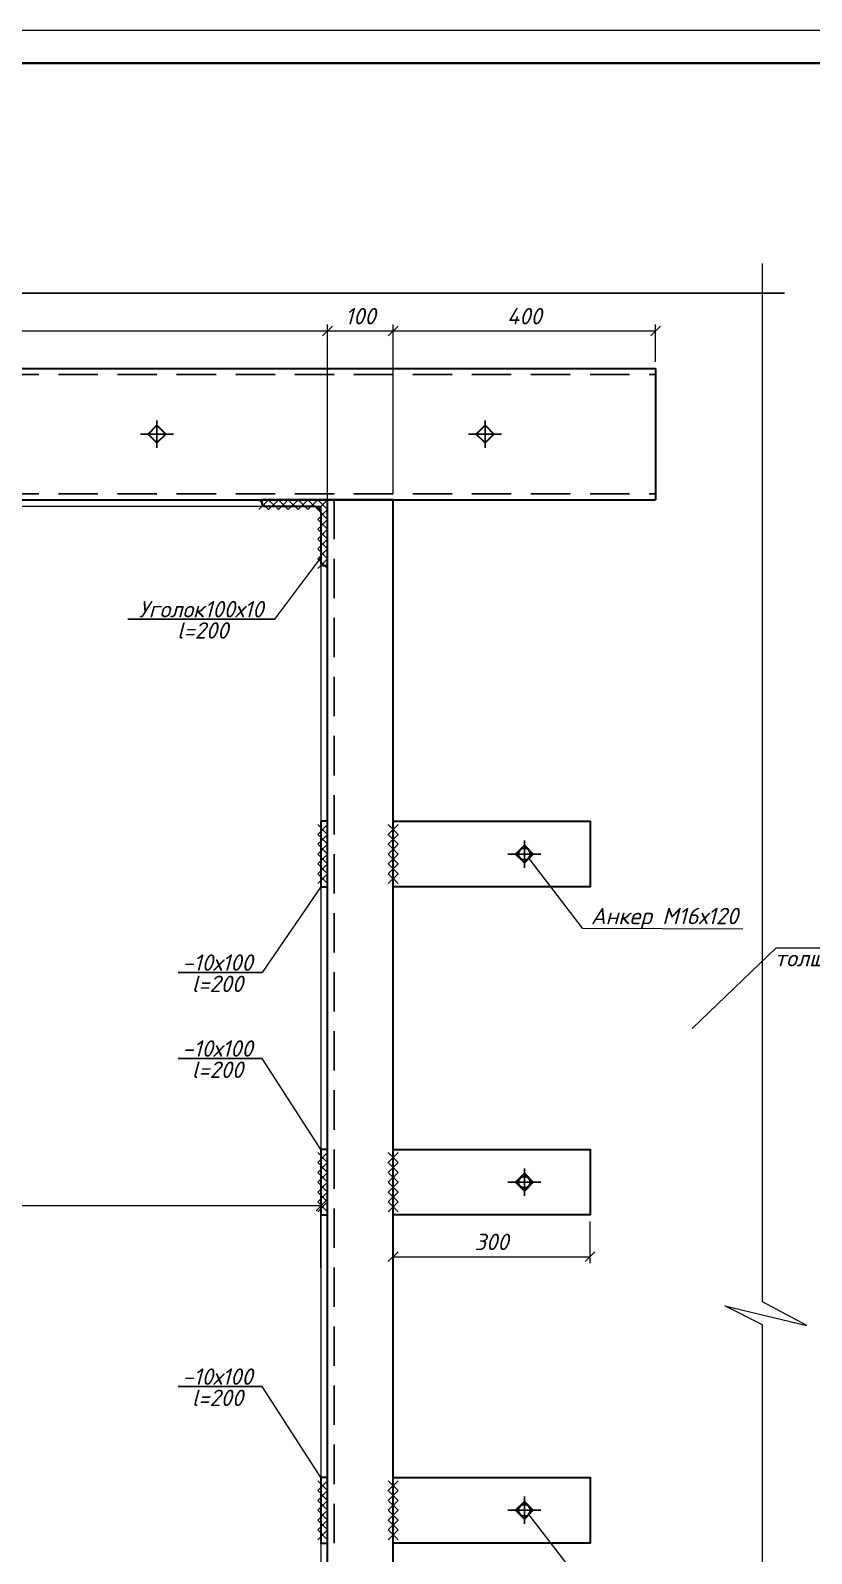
# Model space of a CAD drawing. Header units: millimetres. Extents: x 10124 to 8132345, y -95635 to 1386204.
# Drawn here: x 162475 to 163665, y 27739 to 30060 of the extents above; entities that cross this region are included whole.
import ezdxf

# ---------------------------------------------------------------- set-up
doc = ezdxf.new("R2010")
doc.units = ezdxf.units.MM
doc.linetypes.add('Пунктир 2мм', pattern=[3, 2, -1])
doc.layers.get('DEFPOINTS').update_dxf_attribs({"color": 1})
doc.layers.add('013', color=7, linetype='Continuous', lineweight=13)
doc.layers.add('030', color=7, linetype='Continuous', lineweight=30)
doc.styles.add('10', font='isocpeui.ttf', dxfattribs={"height": 25})
doc.styles.add('GOST', font='isocpeur.TTF')
doc.dimstyles.new('10', dxfattribs={"dimtxt": 37.5, "dimasz": 15, "dimexe": 10, "dimexo": 10, "dimgap": 10, "dimtad": 1, "dimtxsty": '10', "dimblk": 'OBLIQUE', "dimcen": 2.5, "dimadec": 0, "dimazin": 0, "dimtfac": 1, "dimtmove": 0, "dimatfit": 3, "dimfxl": 1, "dimlwd": 15, "dimlwe": 15, "dimarcsym": 0})

# ---------------------------------------------------------------- blocks, each defined once
blk = doc.blocks.new('*U16')
at = {"color": 44, "lineweight": 20, "ltscale": 10}
blk.add_line((594, 420), (0, 420), dxfattribs=at)
at = {"color": 137, "lineweight": 35, "ltscale": 10}
blk.add_line((589, 415), (20, 415), dxfattribs=at)
at = {"color": 44, "lineweight": 13, "style": 'GOST', "oblique": 10, "width": 0.8}
for tag in ['ФОРМАТВЕРТ', 'ФОРМАТГОРИЗ']:
    blk.add_attdef(tag, (542.98, 1.6), '', height=2, dxfattribs=at)
blk = doc.blocks.new('_OBLIQUE')
at = {"color": 0, "linetype": 'ByBlock'}
blk.add_line((-0.5, -0.5), (0.5, 0.5), dxfattribs=at)
blk = doc.blocks.new('*D505')
at = {"color": 0, "lineweight": 15, "ltscale": 100, "transparency": 16777216}
for p, q in [((160407.8, 29165), (160407.8, 29612.3)), ((160407.8, 29602.3), (162927.8, 29602.3)), ((162927.8, 29355), (162927.8, 29612.3))]:
    blk.add_line(p, q, dxfattribs=at)
at = {"layer": 'DEFPOINTS', "color": 0, "ltscale": 100, "transparency": 16777216}
for p in [(162927.8, 29602.3), (162927.8, 29345), (160407.8, 29155)]:
    blk.add_point(p, dxfattribs=at)
at = {"color": 0, "lineweight": 15, "ltscale": 100, "transparency": 16777216, "xscale": 15, "yscale": 15, "zscale": 15, "rotation": 180}
blk.add_blockref('_OBLIQUE', (160407.8, 29602.3), dxfattribs=at)
at = {"color": 0, "lineweight": 15, "ltscale": 100, "transparency": 16777216, "xscale": 15, "yscale": 15, "zscale": 15}
blk.add_blockref('_OBLIQUE', (162927.8, 29602.3), dxfattribs=at)
at = {"color": 0, "ltscale": 100, "transparency": 16777216, "insert": (161667.8, 29624.8), "char_height": 25, "attachment_point": 5, "style": '10'}
blk.add_mtext('2520', dxfattribs=at)
blk = doc.blocks.new('*D528')
at = {"color": 0, "lineweight": 15, "ltscale": 100, "transparency": 16777216}
for p, q in [((162927.8, 29165), (162927.8, 29612.3)), ((162927.8, 29602.3), (163027.8, 29602.3)), ((163027.8, 29355), (163027.8, 29612.3))]:
    blk.add_line(p, q, dxfattribs=at)
at = {"layer": 'DEFPOINTS', "color": 0, "ltscale": 100, "transparency": 16777216}
for p in [(163027.8, 29602.3), (163027.8, 29345), (162927.8, 29155)]:
    blk.add_point(p, dxfattribs=at)
at = {"color": 0, "lineweight": 15, "ltscale": 100, "transparency": 16777216, "xscale": 15, "yscale": 15, "zscale": 15, "rotation": 180}
blk.add_blockref('_OBLIQUE', (162927.8, 29602.3), dxfattribs=at)
at = {"color": 0, "lineweight": 15, "ltscale": 100, "transparency": 16777216, "xscale": 15, "yscale": 15, "zscale": 15}
blk.add_blockref('_OBLIQUE', (163027.8, 29602.3), dxfattribs=at)
at = {"color": 0, "ltscale": 100, "transparency": 16777216, "insert": (162977.8, 29624.8), "char_height": 25, "attachment_point": 5, "style": '10'}
blk.add_mtext('100', dxfattribs=at)
blk = doc.blocks.new('*D524')
at = {"color": 0, "lineweight": 15, "ltscale": 100, "transparency": 16777216}
for p, q in [((160417.8, 28174.8), (160417.8, 28278.9)), ((162917.8, 28174.8), (162917.8, 28278.9)), ((162917.8, 28268.9), (160417.8, 28268.9))]:
    blk.add_line(p, q, dxfattribs=at)
at = {"layer": 'DEFPOINTS', "color": 0, "ltscale": 100, "transparency": 16777216}
for p in [(160417.8, 28268.9), (160417.8, 28164.8), (162917.8, 28164.8)]:
    blk.add_point(p, dxfattribs=at)
at = {"color": 0, "lineweight": 15, "ltscale": 100, "transparency": 16777216, "xscale": 15, "yscale": 15, "zscale": 15, "rotation": 180}
blk.add_blockref('_OBLIQUE', (160417.8, 28268.9), dxfattribs=at)
at = {"color": 0, "lineweight": 15, "ltscale": 100, "transparency": 16777216, "xscale": 15, "yscale": 15, "zscale": 15}
blk.add_blockref('_OBLIQUE', (162917.8, 28268.9), dxfattribs=at)
at = {"color": 0, "ltscale": 100, "transparency": 16777216, "insert": (161319.5, 28291.4), "char_height": 25, "width": 61.42, "attachment_point": 5, "style": '10'}
blk.add_mtext('2500*', dxfattribs=at)
blk = doc.blocks.new('*D512')
at = {"color": 0, "lineweight": 15, "ltscale": 100, "transparency": 16777216}
for p, q in [((163027.8, 28245), (163027.8, 28181.5)), ((163327.8, 28245), (163327.8, 28181.5)), ((163027.8, 28191.5), (163327.8, 28191.5))]:
    blk.add_line(p, q, dxfattribs=at)
at = {"layer": 'DEFPOINTS', "color": 0, "ltscale": 100, "transparency": 16777216}
for p in [(163027.8, 28255), (163327.8, 28255), (163327.8, 28191.5)]:
    blk.add_point(p, dxfattribs=at)
at = {"color": 0, "lineweight": 15, "ltscale": 100, "transparency": 16777216, "xscale": 15, "yscale": 15, "zscale": 15, "rotation": 180}
blk.add_blockref('_OBLIQUE', (163027.8, 28191.5), dxfattribs=at)
at = {"color": 0, "lineweight": 15, "ltscale": 100, "transparency": 16777216, "xscale": 15, "yscale": 15, "zscale": 15}
blk.add_blockref('_OBLIQUE', (163327.8, 28191.5), dxfattribs=at)
at = {"color": 0, "ltscale": 100, "transparency": 16777216, "insert": (163177.8, 28214), "char_height": 25, "attachment_point": 5, "style": '10'}
blk.add_mtext('300', dxfattribs=at)
blk = doc.blocks.new('*U386')
blk.add_lwpolyline([(-28.3, 71.7), (-22.3, 71.7, -0.414214), (-18.3, 67.7), (-18.3, -6.3, 0.414214), (-6.3, -18.3), (67.7, -18.3, -0.414214), (71.7, -22.3), (71.7, -28.3), (-28.3, -28.3)], format="xyb", close=True)
blk = doc.blocks.new('*D546')
at = {"layer": '013', "color": 0, "lineweight": 15, "ltscale": 100, "transparency": 16777216}
for p, q in [((163027.8, 29355), (163027.8, 29612.3)), ((163027.8, 29602.3), (163427.8, 29602.3)), ((163427.8, 29555), (163427.8, 29612.3))]:
    blk.add_line(p, q, dxfattribs=at)
at = {"layer": 'DEFPOINTS', "color": 0, "ltscale": 100, "transparency": 16777216}
for p in [(163427.8, 29602.3), (163427.8, 29545), (163027.8, 29345)]:
    blk.add_point(p, dxfattribs=at)
at = {"layer": '013', "color": 0, "lineweight": 15, "ltscale": 100, "transparency": 16777216, "xscale": 15, "yscale": 15, "zscale": 15, "rotation": 180}
blk.add_blockref('_OBLIQUE', (163027.8, 29602.3), dxfattribs=at)
at = {"layer": '013', "color": 0, "lineweight": 15, "ltscale": 100, "transparency": 16777216, "xscale": 15, "yscale": 15, "zscale": 15}
blk.add_blockref('_OBLIQUE', (163427.8, 29602.3), dxfattribs=at)
at = {"layer": '013', "color": 0, "ltscale": 100, "transparency": 16777216, "insert": (163227.8, 29624.8), "char_height": 25, "attachment_point": 5, "style": '10'}
blk.add_mtext('400', dxfattribs=at)

msp = doc.modelspace()

# ---------------------------------------------------------------- linework, layer by layer
at = {"ltscale": 100}
for p, q in [((159917.887, 29660.124), (163624.201, 29660.124)), ((162667.838, 29424.181), (162667.838, 29465.91)), ((163167.838, 29424.181), (163167.838, 29465.91)), ((162642.781, 29445.045), (162692.895, 29445.045)), ((163142.781, 29445.045), (163192.895, 29445.045)), ((162837.838, 29330.045), (162822.838, 29345.045)), ((162822.838, 29330.045), (162837.838, 29345.045)), ((162852.838, 29330.045), (162837.838, 29345.045)), ((162837.838, 29330.045), (162852.838, 29345.045)), ((162867.838, 29330.045), (162852.838, 29345.045)), ((162852.838, 29330.045), (162867.838, 29345.045)), ((162882.838, 29330.045), (162867.838, 29345.045)), ((162867.838, 29330.045), (162882.838, 29345.045)), ((162897.838, 29330.045), (162882.838, 29345.045)), ((162882.838, 29330.045), (162897.838, 29345.045)), ((162912.838, 29330.045), (162897.838, 29345.045)), ((162897.838, 29330.045), (162912.838, 29345.045)), ((162927.838, 29330.045), (162912.838, 29345.045)), ((162912.838, 29330.045), (162927.838, 29345.045)), ((162927.838, 29315.045), (162912.838, 29330.045)), ((162912.838, 29315.045), (162927.838, 29330.045)), ((162927.838, 29300.045), (162912.838, 29315.045)), ((162912.838, 29300.045), (162927.838, 29315.045)), ((162927.838, 29285.045), (162912.838, 29300.045)), ((162912.838, 29285.045), (162927.838, 29300.045)), ((162927.838, 29270.045), (162912.838, 29285.045)), ((162912.838, 29270.045), (162927.838, 29285.045)), ((162927.838, 29255.045), (162912.838, 29270.045)), ((162912.838, 29255.045), (162927.838, 29270.045)), ((162927.838, 29240.045), (162912.838, 29255.045)), ((162912.838, 29240.045), (162927.838, 29255.045)), ((162623.642, 29163.201), (162847.383, 29163.201)), ((162927.838, 28835.045), (162912.838, 28850.045)), ((162912.838, 28835.045), (162927.838, 28850.045)), ((162927.838, 28820.045), (162912.838, 28835.045)), ((162912.838, 28820.045), (162927.838, 28835.045)), ((163035.338, 28835.045), (163020.338, 28850.045)), ((163020.338, 28835.045), (163035.338, 28850.045)), ((163035.338, 28820.045), (163020.338, 28835.045)), ((163020.338, 28820.045), (163035.338, 28835.045)), ((162927.838, 28805.045), (162912.838, 28820.045)), ((162912.838, 28805.045), (162927.838, 28820.045)), ((162927.838, 28790.045), (162912.838, 28805.045)), ((162912.838, 28790.045), (162927.838, 28805.045)), ((163035.338, 28805.045), (163020.338, 28820.045)), ((163020.338, 28805.045), (163035.338, 28820.045)), ((163035.338, 28790.045), (163020.338, 28805.045)), ((163020.338, 28790.045), (163035.338, 28805.045)), ((163202.781, 28805.045), (163252.895, 28805.045)), ((163227.838, 28784.181), (163227.838, 28825.91)), ((162927.838, 28775.045), (162912.838, 28790.045)), ((162912.838, 28775.045), (162927.838, 28790.045)), ((163035.338, 28775.045), (163020.338, 28790.045)), ((163020.338, 28775.045), (163035.338, 28790.045)), ((162927.838, 28760.045), (162912.838, 28775.045)), ((162912.838, 28760.045), (162927.838, 28775.045)), ((163035.338, 28760.045), (163020.338, 28775.045)), ((163020.338, 28760.045), (163035.338, 28775.045)), ((162700.205, 28624.647), (162828.096, 28624.647)), ((162700.205, 28493.713), (162828.096, 28493.713)), ((162927.838, 28335.045), (162912.838, 28350.045)), ((162912.838, 28335.045), (162927.838, 28350.045)), ((163035.338, 28335.045), (163020.338, 28350.045)), ((163020.338, 28335.045), (163035.338, 28350.045)), ((162927.838, 28320.045), (162912.838, 28335.045)), ((162912.838, 28320.045), (162927.838, 28335.045)), ((162927.838, 28305.045), (162912.838, 28320.045)), ((162912.838, 28305.045), (162927.838, 28320.045)), ((163035.338, 28320.045), (163020.338, 28335.045)), ((163020.338, 28320.045), (163035.338, 28335.045)), ((163035.338, 28305.045), (163020.338, 28320.045)), ((163020.338, 28305.045), (163035.338, 28320.045)), ((163227.838, 28284.181), (163227.838, 28325.91)), ((162927.838, 28290.045), (162912.838, 28305.045)), ((162912.838, 28290.045), (162927.838, 28305.045)), ((163035.338, 28290.045), (163020.338, 28305.045)), ((163020.338, 28290.045), (163035.338, 28305.045)), ((163202.781, 28305.045), (163252.895, 28305.045)), ((162927.838, 28275.045), (162912.838, 28290.045)), ((162912.838, 28275.045), (162927.838, 28290.045)), ((162927.838, 28260.045), (162912.838, 28275.045)), ((162912.838, 28260.045), (162927.838, 28275.045)), ((163035.338, 28275.045), (163020.338, 28290.045)), ((163020.338, 28275.045), (163035.338, 28290.045)), ((163035.338, 28260.045), (163020.338, 28275.045)), ((163020.338, 28260.045), (163035.338, 28275.045)), ((162700.205, 27993.713), (162828.096, 27993.713)), ((162927.838, 27835.045), (162912.838, 27850.045)), ((162912.838, 27835.045), (162927.838, 27850.045)), ((162927.838, 27820.045), (162912.838, 27835.045)), ((162912.838, 27820.045), (162927.838, 27835.045)), ((163035.338, 27835.045), (163020.338, 27850.045)), ((163020.338, 27835.045), (163035.338, 27850.045)), ((163035.338, 27820.045), (163020.338, 27835.045)), ((163020.338, 27820.045), (163035.338, 27835.045)), ((162927.838, 27805.045), (162912.838, 27820.045)), ((162912.838, 27805.045), (162927.838, 27820.045)), ((163035.338, 27805.045), (163020.338, 27820.045)), ((163020.338, 27805.045), (163035.338, 27820.045)), ((163227.838, 27784.181), (163227.838, 27825.91)), ((162927.838, 27790.045), (162912.838, 27805.045)), ((162912.838, 27790.045), (162927.838, 27805.045)), ((162927.838, 27775.045), (162912.838, 27790.045)), ((162912.838, 27775.045), (162927.838, 27790.045)), ((163035.338, 27790.045), (163020.338, 27805.045)), ((163020.338, 27790.045), (163035.338, 27805.045)), ((163035.338, 27775.045), (163020.338, 27790.045)), ((163020.338, 27775.045), (163035.338, 27790.045)), ((163202.781, 27805.045), (163252.895, 27805.045)), ((162927.838, 27760.045), (162912.838, 27775.045)), ((162912.838, 27760.045), (162927.838, 27775.045)), ((163035.338, 27760.045), (163020.338, 27775.045)), ((163020.338, 27760.045), (163035.338, 27775.045))]:
    msp.add_line(p, q, dxfattribs=at)
at = {"linetype": 'Пунктир 2мм', "ltscale": 30}
for p, q in [((159907.838, 29536.045), (163427.838, 29536.045)), ((159907.838, 29354.045), (163427.838, 29354.045)), ((162937.838, 29345.045), (162937.838, 27055.045))]:
    msp.add_line(p, q, dxfattribs=at)
at = {"layer": '013', "ltscale": 100}
for p, q in [((162847.383, 29163.201), (162917.838, 29256.513)), ((162917.838, 28755.045), (162828.096, 28624.647)), ((162917.838, 28355.045), (162828.096, 28493.713)), ((162917.838, 27855.045), (162828.096, 27993.713))]:
    msp.add_line(p, q, dxfattribs=at)
for points in [[(163590.806, 27028.186), (163590.806, 28087.565), (163533.514, 28116.601), (163658.046, 28086.689), (163590.806, 28122.586), (163590.806, 29705.325)], [(163234.588, 28798.295), (163315.915, 28692.253), (163560.564, 28691.04)], [(163483.666, 28539.045), (163611.583, 28662.092), (163902.236, 28662.092)], [(163234.588, 27798.295), (163315.915, 27692.253), (163560.564, 27691.04)]]:
    msp.add_lwpolyline(points, dxfattribs=at)
msp.add_lwpolyline([(160417.838, 29335.045), (162917.838, 29335.045), (162917.838, 27055.045), (160417.838, 27055.045)], close=True, dxfattribs=at)
at = {"layer": '030', "ltscale": 100}
for p, q in [((159907.838, 29545.045), (163427.838, 29545.045)), ((163427.838, 29545.045), (163427.838, 29345.045)), ((159907.838, 29345.045), (163427.838, 29345.045)), ((163027.838, 29345.045), (162927.838, 29345.045))]:
    msp.add_line(p, q, dxfattribs=at)
for points in [[(162654.338, 29445.045), (162667.838, 29458.545), (162681.338, 29445.045), (162667.838, 29431.545), (162654.338, 29445.045)], [(163154.338, 29445.045), (163167.838, 29458.545), (163181.338, 29445.045), (163167.838, 29431.545), (163154.338, 29445.045)], [(162927.838, 27055.045), (162927.838, 29345.045)], [(163027.838, 27055.045), (163027.838, 29345.045)], [(162917.838, 28855.045), (162917.838, 28755.045), (162927.838, 28755.045), (162927.838, 28855.045), (162917.838, 28855.045)], [(163027.838, 28855.045), (163327.838, 28855.045), (163327.838, 28755.045), (163027.838, 28755.045), (163027.838, 28855.045)], [(163214.338, 28805.045), (163227.838, 28818.545), (163241.338, 28805.045), (163227.838, 28791.545), (163214.338, 28805.045)], [(162917.838, 28355.045), (162917.838, 28255.045), (162927.838, 28255.045), (162927.838, 28355.045), (162917.838, 28355.045)], [(163027.838, 28355.045), (163327.838, 28355.045), (163327.838, 28255.045), (163027.838, 28255.045), (163027.838, 28355.045)], [(163214.338, 28305.045), (163227.838, 28318.545), (163241.338, 28305.045), (163227.838, 28291.545), (163214.338, 28305.045)], [(162917.838, 27855.045), (162917.838, 27755.045), (162927.838, 27755.045), (162927.838, 27855.045), (162917.838, 27855.045)], [(163027.838, 27855.045), (163327.838, 27855.045), (163327.838, 27755.045), (163027.838, 27755.045), (163027.838, 27855.045)], [(163214.338, 27805.045), (163227.838, 27818.545), (163241.338, 27805.045), (163227.838, 27791.545), (163214.338, 27805.045)]]:
    msp.add_lwpolyline(points, dxfattribs=at)
for centre in [(163227.838, 28805.045), (163227.838, 28305.045), (163227.838, 27805.045)]:
    msp.add_circle(centre, 9, dxfattribs=at)

# ---------------------------------------------------------------- block references
at = {"xscale": 10, "yscale": 10, "zscale": 10}
msp.add_blockref('*U16', (159379.057, 25860.225), dxfattribs=at)
at = {"layer": '030', "xscale": -1, "rotation": 90}
msp.add_blockref('*U386', (162899.538, 29316.745), dxfattribs=at)

# ---------------------------------------------------------------- texts
at = {"ltscale": 100, "char_height": 25, "attachment_point": 5, "style": '10'}
for s, insert in [('Уголок100х10', (162735.193, 29178.237)), ('l=200', (162737.6, 29145.863)), ('Анкер М16х120', (163441.417, 28707.29)), ('-10х100', (162760.103, 28639.684)), ('l=200', (162760.103, 28607.309)), ('-10х100', (162760.103, 28508.75)), ('l=200', (162760.103, 28476.375)), ('-10х100', (162760.103, 28008.75)), ('l=200', (162760.103, 27976.375))]:
    msp.add_mtext(s, dxfattribs=dict(at, insert=insert))
at = {"color": 0, "lineweight": 9, "insert": (163727.46, 28643.044), "char_height": 25, "width": 2395.44136, "attachment_point": 5, "style": '10'}
msp.add_mtext('\\pxi1.23419;толщиной 200мм', dxfattribs=at)

# ---------------------------------------------------------------- dimensions: what is measured, and where the dimension line sits
at = {"ltscale": 100}
for base, p1, p2, picture, middle in [((162927.838, 29602.258), (160407.838, 29155.045), (162927.838, 29345.045), '*D505', (161667.838, 29624.758)), ((163027.838, 29602.258), (162927.838, 29155.045), (163027.838, 29345.045), '*D528', (162977.838, 29624.758)), ((163327.838, 28191.513), (163027.838, 28255.045), (163327.838, 28255.045), '*D512', (163177.838, 28214.013))]:
    dim = msp.add_linear_dim(base=base, p1=p1, p2=p2, dimstyle='10', dxfattribs=at)
    dim.commit()
    dim.dimension.update_dxf_attribs({"geometry": picture, "text_midpoint": middle})
dim = msp.add_linear_dim(base=(160417.838, 28268.854), p1=(162917.838, 28164.792), p2=(160417.838, 28164.792), text='2500*', dimstyle='10', dxfattribs=at)
dim.commit()
dim.dimension.update_dxf_attribs({"geometry": '*D524', "text_midpoint": (161319.524, 28268.854), "dimtype": 160})
at = {"layer": '013', "ltscale": 100}
dim = msp.add_linear_dim(base=(163427.838, 29602.258), p1=(163027.838, 29345.045), p2=(163427.838, 29545.045), dimstyle='10', dxfattribs=at)
dim.commit()
dim.dimension.update_dxf_attribs({"geometry": '*D546', "text_midpoint": (163227.838, 29624.758)})

doc.saveas('drawing.dxf')
